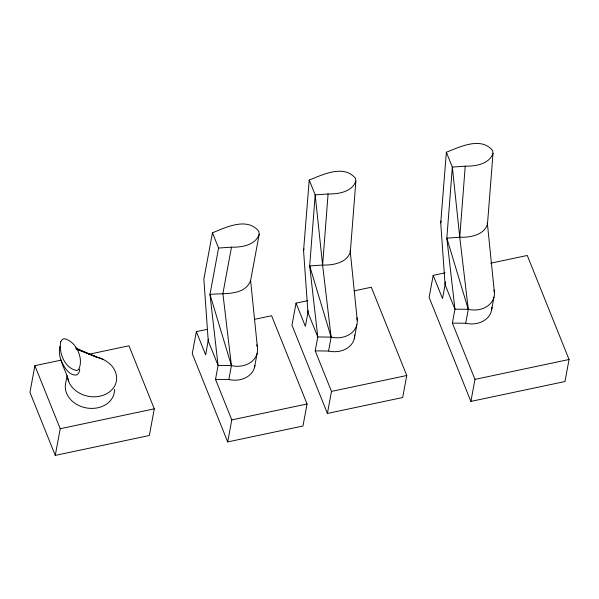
<?xml version="1.0" encoding="UTF-8"?>
<svg xmlns="http://www.w3.org/2000/svg" width="599" height="599" viewBox="0 0 599 599"><rect width="100%" height="100%" fill="white"/><g stroke="black" fill="none" stroke-linecap="round" stroke-linejoin="round"><path stroke-width="0.9" d="M309.219 180.029L315.179 194.877L309.69 265.934L317.792 336.952L315.216 350.872L328.552 351.036L331.127 337.125L322.606 265.065L328.08 193.964C338.15 194.173 352.085 191.994 355.858 181.175L355.477 178.307C343.729 164.186 322.868 174.683 309.219 180.029L303.566 250.696L307.946 312.438L305.37 326.35L296.048 303.146L307.834 300.653M355.858 181.175L350.318 252.104L357.244 320.18M446.367 152.236L452.335 167.091L446.839 238.147L454.941 309.166L452.365 323.078L465.7 323.25L468.283 309.331L459.755 237.271L465.228 166.17C475.299 166.38 489.241 164.208 493.007 153.381L492.625 150.514C480.877 136.392 460.017 146.89 446.367 152.236L440.722 222.903L445.094 284.645L442.519 298.564L433.197 275.36L445.072 272.844M493.007 153.381L487.466 224.311L494.392 292.394M208.437 339.064L205.659 354.84L196.345 331.636L207.224 329.338M308.148 310.574L307.946 312.438L317.792 336.952L331.127 337.125A21.961 17.723 10.5 0 0 356.877 317.844M445.401 281.859L445.094 284.645L454.941 309.166L468.283 309.331A21.961 17.723 10.5 0 0 494.025 290.058M61.383 360.081L34.892 365.675L29.95 392.345L55.265 455.39L149.346 435.503L154.287 408.832L128.965 345.788L88.779 354.286M67.081 375.61L65.755 382.746A24.761 19.977 10.5 0 0 87.679 408.129A24.761 19.977 10.5 0 0 114.499 389.417M55.265 455.39L60.214 428.719L34.892 365.675M250.607 280.594L257.533 348.67A21.961 17.723 10.5 0 1 231.424 365.615L218.088 365.442L209.979 294.423C223.345 292.889 244.504 296.348 250.607 280.594L259.202 234.209L258.79 231.274C247.162 216.86 226.1 227.276 212.458 232.801L203.862 279.186L208.242 340.928L218.088 365.442L215.505 379.354L231.791 419.899L227.702 441.927L302.967 426.016L307.047 403.988L271.602 315.725L254.373 319.364M196.345 331.636L192.257 353.665L227.702 441.927M212.458 232.801L218.575 248.046L209.979 294.423L231.424 365.615L228.84 379.526L215.505 379.354M259.202 234.209C255.631 245.171 241.584 247.477 231.491 247.17L222.895 293.547L231.424 365.615M254.568 367.202L257.143 353.29M296.048 303.146L291.968 325.182L327.413 413.445L402.67 397.526L406.758 375.498L371.305 287.235L354.084 290.882M327.413 413.445L331.494 391.409L315.216 350.872M354.271 338.72L356.854 324.8M433.197 275.36L429.116 297.389L470.889 401.412L564.969 381.526L569.05 359.49L527.277 255.466L490.738 263.193M470.889 401.412L474.977 379.384L452.365 323.078M494.003 297.014L491.427 310.926A21.961 17.723 10.5 0 1 465.7 323.25M303.566 250.696L303.985 248.892M440.722 222.903L441.134 221.098M59.907 346.312C57.07 358.644 66.257 369.987 68.705 381.585M79.772 369.276L79.105 372.166L77.78 374.165L75.901 375.154C68.368 375.011 64.198 366.932 61.375 360.957M60.214 428.719L154.287 408.832M331.494 391.409L406.758 375.498M231.791 419.899L307.047 403.988M474.977 379.384L569.05 359.49M465.228 166.17L452.335 167.091L459.755 237.271C469.848 237.578 483.895 235.28 487.466 224.311L487.264 222.843M328.08 193.964L315.179 194.877L322.606 265.065C332.692 265.372 346.746 263.066 350.318 252.104L350.108 250.637M218.575 248.046L231.491 247.17M459.755 237.271L446.839 238.147L468.283 309.331M322.606 265.065L309.69 265.934L331.127 337.125M75.961 348.805L102.983 359.348M76.642 349.135L96.903 357.266L75.676 347.944M491.854 307.235A21.961 17.723 10.5 0 1 491.622 310.027M354.705 335.028A21.961 17.723 10.5 0 1 328.552 351.036M97.794 357.483A24.761 19.977 10.5 0 1 116.505 380.358A24.761 19.977 10.5 0 1 92.553 396.778A24.761 19.977 10.5 0 1 67.694 378.111M254.897 365.383A21.961 17.723 10.5 0 1 228.84 379.526M256.716 344.792A21.961 17.723 10.5 0 1 257.166 346.334M60.761 341.67C58.477 352.661 64.849 368.512 76.754 370.519L78.641 369.531C84.212 358.734 76.095 340.816 63.973 338.682L62.086 339.67L60.761 341.67"/></g></svg>
